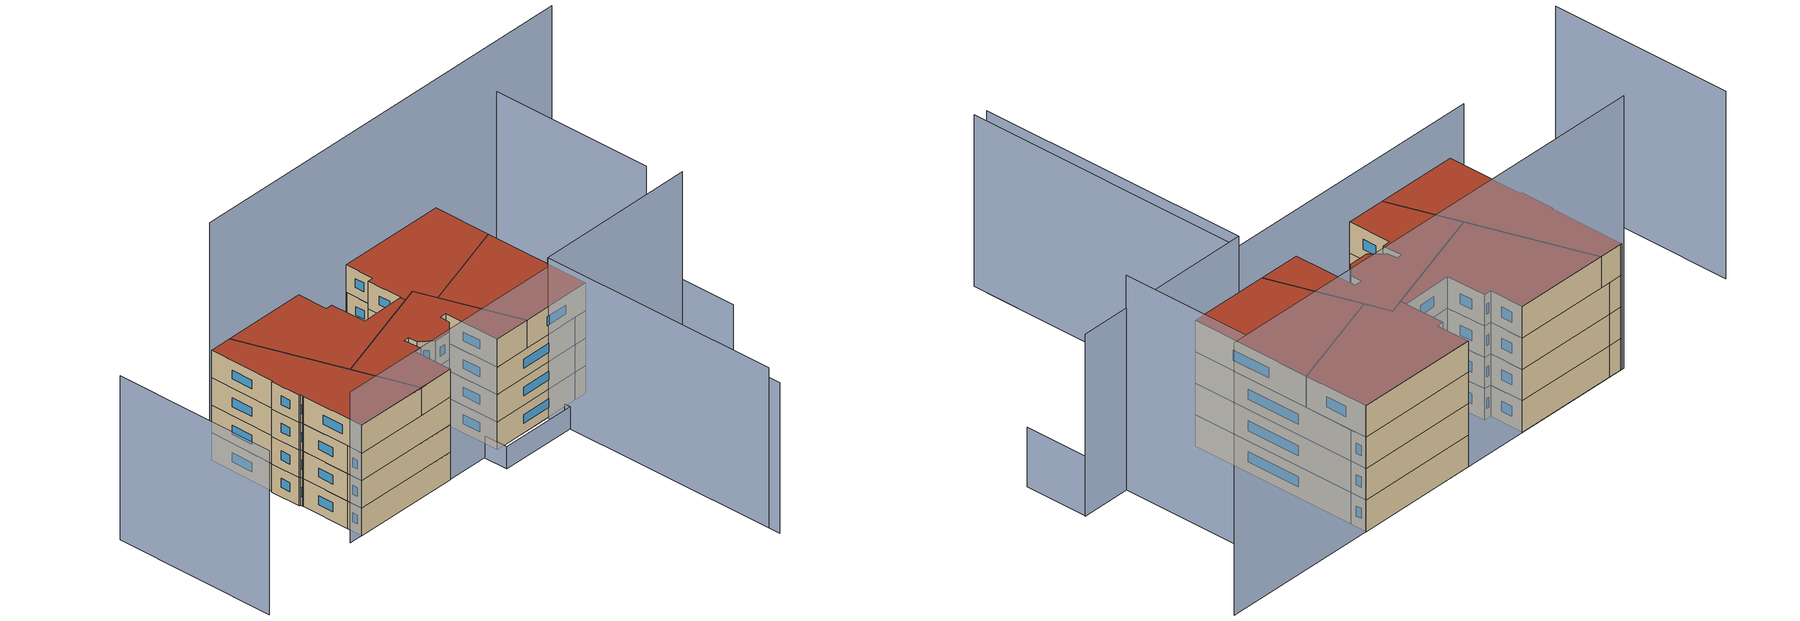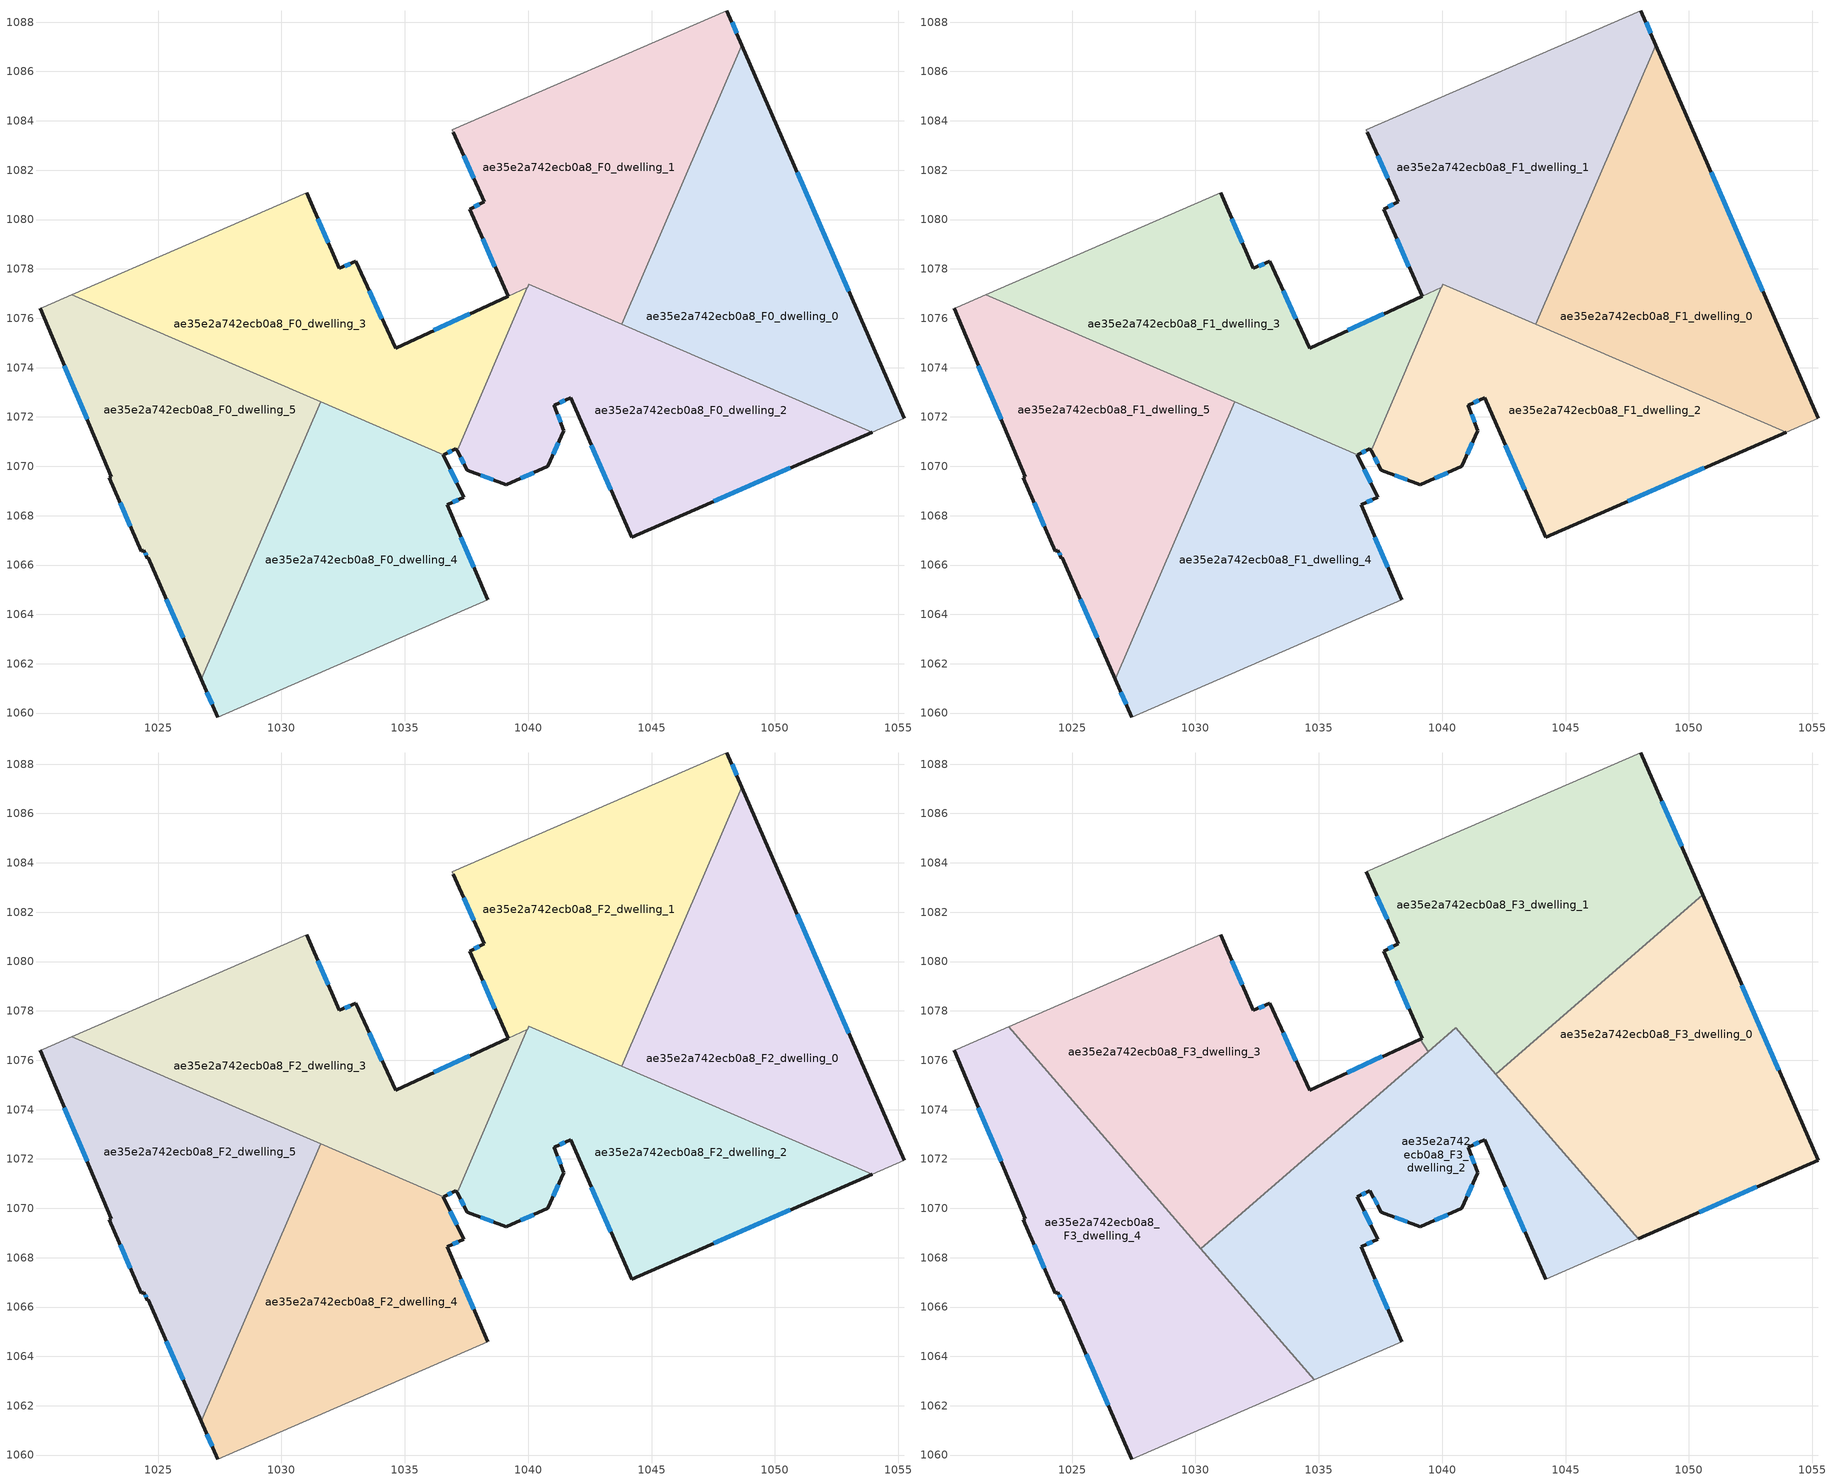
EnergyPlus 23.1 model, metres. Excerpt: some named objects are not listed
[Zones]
ae35e2a742ecb0a8_F0_dwelling_0
 floor ground (EU_floor_Construction): 1048.67,1087.06 1055.23,1071.95 1053.94,1071.38 1043.79,1075.76 z0
 wall outside (EU_wall_Construction): 1055.23,1071.95 1048.67,1087.06 z0:3
 wall adiabatic (EU_wall_Construction): 1053.94,1071.38 1055.23,1071.95 z0:3
 wall to ae35e2a742ecb0a8_F0_dwelling_1 (EU_wall_Construction): 1048.67,1087.06 1043.79,1075.76 z0:3
 wall to ae35e2a742ecb0a8_F0_dwelling_2 (EU_wall_Construction): 1043.79,1075.76 1053.94,1071.38 z0:3
 window (EU_Window_Construction): 1053,1077.09 1050.9,1081.92 z1.02:1.98
ae35e2a742ecb0a8_F0_dwelling_1
 floor ground (EU_floor_Construction): 1048.06,1088.47 1048.67,1087.06 1043.79,1075.76 1040.03,1077.38 1039.97,1077.26 1039.19,1076.9 1037.63,1080.42 1038.21,1080.72 1036.96,1083.54 1036.92,1083.64 z0
 wall outside (EU_wall_Construction): 1036.96,1083.54 1038.21,1080.72 1037.63,1080.42 1039.19,1076.9 / 1048.67,1087.06 1048.06,1088.47 z0:3
 wall adiabatic (EU_wall_Construction): 1048.06,1088.47 1036.92,1083.64 1036.96,1083.54 z0:3
 wall to ae35e2a742ecb0a8_F0_dwelling_3 (EU_wall_Construction): 1039.19,1076.9 1039.97,1077.26 z0:3
 wall to ae35e2a742ecb0a8_F0_dwelling_2 (EU_wall_Construction): 1039.97,1077.26 1040.03,1077.38 1043.79,1075.76 z0:3
 window (EU_Window_Construction): 1038.16,1079.22 1038.66,1078.09 / 1038.01,1080.62 1037.83,1080.52 / 1037.39,1082.58 1037.79,1081.68 / 1048.46,1087.54 1048.26,1087.99 z1.02:1.98
ae35e2a742ecb0a8_F0_dwelling_2
 floor ground (EU_floor_Construction): 1053.94,1071.38 1044.2,1067.13 1041.72,1072.77 1041.05,1072.48 1041.06,1072.45 1041.44,1071.45 1040.8,1070 1039.12,1069.26 1037.54,1069.84 1037.12,1070.64 1040.03,1077.38 z0
 wall outside (EU_wall_Construction): 1037.12,1070.64 1037.54,1069.84 1039.12,1069.26 1040.8,1070 1041.44,1071.45 1041.06,1072.45 1041.05,1072.48 1041.72,1072.77 1044.2,1067.13 1053.94,1071.38 z0:3
 wall to ae35e2a742ecb0a8_F0_dwelling_3 (EU_wall_Construction): 1039.97,1077.25 1037.12,1070.64 z0:3
 window (EU_Window_Construction): 1042.56,1070.85 1043.35,1069.05 / 1041.28,1072.58 1041.49,1072.67 / 1041.31,1071.79 1041.19,1072.11 / 1041.02,1070.49 1041.22,1070.95 / 1039.69,1069.51 1040.23,1069.74 / 1038.08,1069.64 1038.58,1069.45 / 1037.26,1070.37 1037.4,1070.11 / 1047.51,1068.58 1050.62,1069.94 z1.02:1.98
ae35e2a742ecb0a8_F0_dwelling_3
 floor ground (EU_floor_Construction): 1039.97,1077.26 1037.12,1070.64 1037.07,1070.72 1036.57,1070.46 1021.51,1076.95 1031.03,1081.08 1032.34,1078.02 1033.01,1078.31 1034.62,1074.79 z0
 wall outside (EU_wall_Construction): 1036.57,1070.46 1037.07,1070.72 1037.12,1070.64 / 1039.19,1076.9 1034.62,1074.79 1033.01,1078.31 1032.34,1078.02 1031.03,1081.08 z0:3
 wall adiabatic (EU_wall_Construction): 1031.03,1081.08 1021.51,1076.95 z0:3
 wall to ae35e2a742ecb0a8_F0_dwelling_5 (EU_wall_Construction): 1021.51,1076.95 1031.59,1072.61 z0:3
 wall to ae35e2a742ecb0a8_F0_dwelling_4 (EU_wall_Construction): 1031.59,1072.61 1036.57,1070.46 z0:3
 window (EU_Window_Construction): 1031.89,1079.06 1031.47,1080.04 / 1032.78,1078.21 1032.57,1078.12 / 1034.08,1075.98 1033.56,1077.11 / 1036.74,1070.55 1036.9,1070.63 / 1037.63,1076.18 1036.18,1075.51 z1.02:1.98
ae35e2a742ecb0a8_F0_dwelling_4
 floor ground (EU_floor_Construction): 1036.57,1070.46 1037.39,1068.76 1036.71,1068.43 1038.36,1064.59 1027.42,1059.82 1026.75,1061.37 1031.59,1072.61 z0
 wall outside (EU_wall_Construction): 1026.75,1061.37 1027.42,1059.82 / 1038.36,1064.59 1036.71,1068.43 1037.39,1068.76 1036.57,1070.46 z0:3
 wall adiabatic (EU_wall_Construction): 1027.42,1059.82 1038.36,1064.59 z0:3
 wall to ae35e2a742ecb0a8_F0_dwelling_5 (EU_wall_Construction): 1031.59,1072.61 1026.75,1061.37 z0:3
 window (EU_Window_Construction): 1026.97,1060.84 1027.19,1060.35 / 1037.11,1069.34 1036.85,1069.88 / 1036.94,1068.54 1037.16,1068.65 / 1037.8,1065.9 1037.28,1067.13 z1.02:1.98
ae35e2a742ecb0a8_F0_dwelling_5
 floor ground (EU_floor_Construction): 1031.59,1072.61 1026.75,1061.37 1024.61,1066.29 1024.56,1066.28 1024.43,1066.6 1024.32,1066.56 1023.02,1069.55 1023.11,1069.58 1020.22,1076.4 1020.35,1076.45 1021.51,1076.95 z0
 wall outside (EU_wall_Construction): 1020.22,1076.4 1023.11,1069.58 1023.02,1069.55 1024.32,1066.56 1024.43,1066.6 1024.56,1066.28 1024.61,1066.29 1026.75,1061.37 z0:3
 wall adiabatic (EU_wall_Construction): 1021.51,1076.95 1020.35,1076.45 1020.22,1076.4 z0:3
 window (EU_Window_Construction): 1024.47,1066.49 1024.52,1066.39 / 1023.46,1068.53 1023.88,1067.58 / 1021.2,1074.08 1022.12,1071.9 / 1025.34,1064.62 1026.02,1063.04 z1.02:1.98
ae35e2a742ecb0a8_F1_dwelling_0
 floor to ae35e2a742ecb0a8_F0_dwelling_0 (EU_floor_Construction): 1048.67,1087.06 1055.23,1071.95 1053.94,1071.38 1043.79,1075.76 z3
 wall outside (EU_wall_Construction): 1055.23,1071.95 1048.67,1087.06 z3:6
 wall adiabatic (EU_wall_Construction): 1053.94,1071.38 1055.23,1071.95 z3:6
 wall to ae35e2a742ecb0a8_F1_dwelling_1 (EU_wall_Construction): 1048.67,1087.06 1043.79,1075.76 z3:6
 wall to ae35e2a742ecb0a8_F1_dwelling_2 (EU_wall_Construction): 1043.79,1075.76 1053.94,1071.38 z3:6
 window (EU_Window_Construction): 1053,1077.09 1050.9,1081.92 z4.02:4.98
ae35e2a742ecb0a8_F1_dwelling_1
 floor to ae35e2a742ecb0a8_F0_dwelling_1 (EU_floor_Construction): 1048.06,1088.47 1048.67,1087.06 1043.79,1075.76 1040.03,1077.38 1039.97,1077.26 1039.19,1076.9 1037.63,1080.42 1038.21,1080.72 1036.96,1083.54 1036.92,1083.64 z3
 wall outside (EU_wall_Construction): 1036.96,1083.54 1038.21,1080.72 1037.63,1080.42 1039.19,1076.9 / 1048.67,1087.06 1048.06,1088.47 z3:6
 wall adiabatic (EU_wall_Construction): 1048.06,1088.47 1036.92,1083.64 1036.96,1083.54 z3:6
 wall to ae35e2a742ecb0a8_F1_dwelling_3 (EU_wall_Construction): 1039.19,1076.9 1039.97,1077.26 z3:6
 wall to ae35e2a742ecb0a8_F1_dwelling_2 (EU_wall_Construction): 1039.97,1077.26 1040.03,1077.38 1043.79,1075.76 z3:6
 window (EU_Window_Construction): 1038.16,1079.22 1038.66,1078.09 / 1038.01,1080.62 1037.83,1080.52 / 1037.39,1082.58 1037.79,1081.68 / 1048.46,1087.54 1048.26,1087.99 z4.02:4.98
ae35e2a742ecb0a8_F1_dwelling_2
 floor to ae35e2a742ecb0a8_F0_dwelling_2 (EU_floor_Construction): 1053.94,1071.38 1044.2,1067.13 1041.72,1072.77 1041.05,1072.48 1041.06,1072.45 1041.44,1071.45 1040.8,1070 1039.12,1069.26 1037.54,1069.84 1037.12,1070.64 1040.03,1077.38 z3
 wall outside (EU_wall_Construction): 1037.12,1070.64 1037.54,1069.84 1039.12,1069.26 1040.8,1070 1041.44,1071.45 1041.06,1072.45 1041.05,1072.48 1041.72,1072.77 1044.2,1067.13 1053.94,1071.38 z3:6
 wall to ae35e2a742ecb0a8_F1_dwelling_3 (EU_wall_Construction): 1039.97,1077.25 1037.12,1070.64 z3:6
 window (EU_Window_Construction): 1042.56,1070.85 1043.35,1069.05 / 1041.28,1072.58 1041.49,1072.67 / 1041.31,1071.79 1041.19,1072.11 / 1041.02,1070.49 1041.22,1070.95 / 1039.69,1069.51 1040.23,1069.74 / 1038.08,1069.64 1038.58,1069.45 / 1037.26,1070.37 1037.4,1070.11 / 1047.51,1068.58 1050.62,1069.94 z4.02:4.98
ae35e2a742ecb0a8_F1_dwelling_3
 floor to ae35e2a742ecb0a8_F0_dwelling_3 (EU_floor_Construction): 1039.97,1077.25 1037.12,1070.64 1037.07,1070.72 1036.57,1070.46 1021.51,1076.95 1031.03,1081.08 1032.34,1078.02 1033.01,1078.31 1034.62,1074.79 z3
 wall outside (EU_wall_Construction): 1036.57,1070.46 1037.07,1070.72 1037.12,1070.64 / 1039.19,1076.9 1034.62,1074.79 1033.01,1078.31 1032.34,1078.02 1031.03,1081.08 z3:6
 wall adiabatic (EU_wall_Construction): 1031.03,1081.08 1021.51,1076.95 z3:6
 wall to ae35e2a742ecb0a8_F1_dwelling_5 (EU_wall_Construction): 1021.51,1076.95 1031.59,1072.61 z3:6
 wall to ae35e2a742ecb0a8_F1_dwelling_4 (EU_wall_Construction): 1031.59,1072.61 1036.57,1070.46 z3:6
 window (EU_Window_Construction): 1031.89,1079.06 1031.47,1080.04 / 1032.78,1078.21 1032.57,1078.12 / 1034.08,1075.98 1033.56,1077.11 / 1036.74,1070.55 1036.9,1070.63 / 1037.63,1076.18 1036.18,1075.51 z4.02:4.98
ae35e2a742ecb0a8_F1_dwelling_4
 floor to ae35e2a742ecb0a8_F0_dwelling_4 (EU_floor_Construction): 1036.57,1070.46 1037.39,1068.76 1036.71,1068.43 1038.36,1064.59 1027.42,1059.82 1026.75,1061.37 1031.59,1072.61 z3
 wall outside (EU_wall_Construction): 1026.75,1061.37 1027.42,1059.82 / 1038.36,1064.59 1036.71,1068.43 1037.39,1068.76 1036.57,1070.46 z3:6
 wall adiabatic (EU_wall_Construction): 1027.42,1059.82 1038.36,1064.59 z3:6
 wall to ae35e2a742ecb0a8_F1_dwelling_5 (EU_wall_Construction): 1031.59,1072.61 1026.75,1061.37 z3:6
 window (EU_Window_Construction): 1026.97,1060.84 1027.19,1060.35 / 1037.11,1069.34 1036.85,1069.88 / 1036.94,1068.54 1037.16,1068.65 / 1037.8,1065.9 1037.28,1067.13 z4.02:4.98
ae35e2a742ecb0a8_F1_dwelling_5
 floor to ae35e2a742ecb0a8_F0_dwelling_5 (EU_floor_Construction): 1031.59,1072.61 1026.75,1061.37 1024.61,1066.29 1024.56,1066.28 1024.43,1066.6 1024.32,1066.56 1023.02,1069.55 1023.11,1069.58 1020.22,1076.4 1020.35,1076.45 1021.51,1076.95 z3
 wall outside (EU_wall_Construction): 1020.22,1076.4 1023.11,1069.58 1023.02,1069.55 1024.32,1066.56 1024.43,1066.6 1024.56,1066.28 1024.61,1066.29 1026.75,1061.37 z3:6
 wall adiabatic (EU_wall_Construction): 1021.51,1076.95 1020.35,1076.45 1020.22,1076.4 z3:6
 window (EU_Window_Construction): 1024.47,1066.49 1024.52,1066.39 / 1023.46,1068.53 1023.88,1067.58 / 1021.2,1074.08 1022.12,1071.9 / 1025.34,1064.62 1026.02,1063.04 z4.02:4.98
ae35e2a742ecb0a8_F2_dwelling_0
 floor to ae35e2a742ecb0a8_F1_dwelling_0 (EU_floor_Construction): 1048.67,1087.06 1055.23,1071.95 1053.94,1071.38 1043.79,1075.76 z6
 wall outside (EU_wall_Construction): 1055.23,1071.95 1048.67,1087.06 z6:9
 wall adiabatic (EU_wall_Construction): 1053.94,1071.38 1055.23,1071.95 z6:9
 wall to ae35e2a742ecb0a8_F2_dwelling_1 (EU_wall_Construction): 1048.67,1087.06 1043.79,1075.76 z6:9
 wall to ae35e2a742ecb0a8_F2_dwelling_2 (EU_wall_Construction): 1043.79,1075.76 1053.94,1071.38 z6:9
 window (EU_Window_Construction): 1053,1077.09 1050.9,1081.92 z7.02:7.98
ae35e2a742ecb0a8_F2_dwelling_1
 floor to ae35e2a742ecb0a8_F1_dwelling_1 (EU_floor_Construction): 1048.06,1088.47 1048.67,1087.06 1043.79,1075.76 1040.03,1077.38 1039.97,1077.26 1039.19,1076.9 1037.63,1080.42 1038.21,1080.72 1036.96,1083.54 1036.92,1083.64 z6
 wall outside (EU_wall_Construction): 1036.96,1083.54 1038.21,1080.72 1037.63,1080.42 1039.19,1076.9 / 1048.67,1087.06 1048.06,1088.47 z6:9
 wall adiabatic (EU_wall_Construction): 1048.06,1088.47 1036.92,1083.64 1036.96,1083.54 z6:9
 wall to ae35e2a742ecb0a8_F2_dwelling_3 (EU_wall_Construction): 1039.19,1076.9 1039.97,1077.26 z6:9
 wall to ae35e2a742ecb0a8_F2_dwelling_2 (EU_wall_Construction): 1039.97,1077.26 1040.03,1077.38 1043.79,1075.76 z6:9
 window (EU_Window_Construction): 1038.16,1079.22 1038.66,1078.09 / 1038.01,1080.62 1037.83,1080.52 / 1037.39,1082.58 1037.79,1081.68 / 1048.46,1087.54 1048.26,1087.99 z7.02:7.98
ae35e2a742ecb0a8_F2_dwelling_2
 floor to ae35e2a742ecb0a8_F1_dwelling_2 (EU_floor_Construction): 1053.94,1071.38 1044.2,1067.13 1041.72,1072.77 1041.05,1072.48 1041.06,1072.45 1041.44,1071.45 1040.8,1070 1039.12,1069.26 1037.54,1069.84 1037.12,1070.64 1040.03,1077.38 z6
 wall outside (EU_wall_Construction): 1037.12,1070.64 1037.54,1069.84 1039.12,1069.26 1040.8,1070 1041.44,1071.45 1041.06,1072.45 1041.05,1072.48 1041.72,1072.77 1044.2,1067.13 1053.94,1071.38 z6:9
 wall to ae35e2a742ecb0a8_F2_dwelling_3 (EU_wall_Construction): 1039.97,1077.25 1037.12,1070.64 z6:9
 window (EU_Window_Construction): 1042.56,1070.85 1043.35,1069.05 / 1041.28,1072.58 1041.49,1072.67 / 1041.31,1071.79 1041.19,1072.11 / 1041.02,1070.49 1041.22,1070.95 / 1039.69,1069.51 1040.23,1069.74 / 1038.08,1069.64 1038.58,1069.45 / 1037.26,1070.37 1037.4,1070.11 / 1047.51,1068.58 1050.62,1069.94 z7.02:7.98
ae35e2a742ecb0a8_F2_dwelling_3
 floor to ae35e2a742ecb0a8_F1_dwelling_3 (EU_floor_Construction): 1039.97,1077.25 1037.12,1070.64 1037.07,1070.72 1036.57,1070.46 1021.51,1076.95 1031.03,1081.08 1032.34,1078.02 1033.01,1078.31 1034.62,1074.79 z6
 wall outside (EU_wall_Construction): 1036.57,1070.46 1037.07,1070.72 1037.12,1070.64 / 1039.19,1076.9 1034.62,1074.79 1033.01,1078.31 1032.34,1078.02 1031.03,1081.08 z6:9
 wall adiabatic (EU_wall_Construction): 1031.03,1081.08 1021.51,1076.95 z6:9
 wall to ae35e2a742ecb0a8_F2_dwelling_5 (EU_wall_Construction): 1021.51,1076.95 1031.59,1072.61 z6:9
 wall to ae35e2a742ecb0a8_F2_dwelling_4 (EU_wall_Construction): 1031.59,1072.61 1036.57,1070.46 z6:9
 window (EU_Window_Construction): 1031.89,1079.06 1031.47,1080.04 / 1032.78,1078.21 1032.57,1078.12 / 1034.08,1075.98 1033.56,1077.11 / 1036.74,1070.55 1036.9,1070.63 / 1037.63,1076.18 1036.18,1075.51 z7.02:7.98
ae35e2a742ecb0a8_F2_dwelling_4
 floor to ae35e2a742ecb0a8_F1_dwelling_4 (EU_floor_Construction): 1036.57,1070.46 1037.39,1068.76 1036.71,1068.43 1038.36,1064.59 1027.42,1059.82 1026.75,1061.37 1031.59,1072.61 z6
 wall outside (EU_wall_Construction): 1026.75,1061.37 1027.42,1059.82 / 1038.36,1064.59 1036.71,1068.43 1037.39,1068.76 1036.57,1070.46 z6:9
 wall adiabatic (EU_wall_Construction): 1027.42,1059.82 1038.36,1064.59 z6:9
 wall to ae35e2a742ecb0a8_F2_dwelling_5 (EU_wall_Construction): 1031.59,1072.61 1026.75,1061.37 z6:9
 window (EU_Window_Construction): 1026.97,1060.84 1027.19,1060.35 / 1037.11,1069.34 1036.85,1069.88 / 1036.94,1068.54 1037.16,1068.65 / 1037.8,1065.9 1037.28,1067.13 z7.02:7.98
ae35e2a742ecb0a8_F2_dwelling_5
 floor to ae35e2a742ecb0a8_F1_dwelling_5 (EU_floor_Construction): 1031.59,1072.61 1026.75,1061.37 1024.61,1066.29 1024.56,1066.28 1024.43,1066.6 1024.32,1066.56 1023.02,1069.55 1023.11,1069.58 1020.22,1076.4 1020.35,1076.45 1021.51,1076.95 z6
 wall outside (EU_wall_Construction): 1020.22,1076.4 1023.11,1069.58 1023.02,1069.55 1024.32,1066.56 1024.43,1066.6 1024.56,1066.28 1024.61,1066.29 1026.75,1061.37 z6:9
 wall adiabatic (EU_wall_Construction): 1021.51,1076.95 1020.35,1076.45 1020.22,1076.4 z6:9
 window (EU_Window_Construction): 1024.47,1066.49 1024.52,1066.39 / 1023.46,1068.53 1023.88,1067.58 / 1021.2,1074.08 1022.12,1071.9 / 1025.34,1064.62 1026.02,1063.04 z7.02:7.98
ae35e2a742ecb0a8_F3_dwelling_0
 floor to ae35e2a742ecb0a8_F2_dwelling_0 (EU_floor_Construction): 1050.56,1082.7 1055.23,1071.95 1053.94,1071.38 1043.79,1075.76 1044.53,1077.48 z9
 floor to ae35e2a742ecb0a8_F2_dwelling_2 (EU_floor_Construction): 1053.94,1071.38 1047.94,1068.77 1042.17,1075.44 1042.96,1076.12 z9
 floor to ae35e2a742ecb0a8_F2_dwelling_1 (EU_floor_Construction): 1044.53,1077.48 1043.79,1075.76 1042.96,1076.12 z9
 wall outside (EU_wall_Construction): 1047.94,1068.77 1055.23,1071.95 1050.56,1082.7 z9:12
 wall to ae35e2a742ecb0a8_F3_dwelling_1 (EU_wall_Construction): 1050.56,1082.7 1042.17,1075.44 z9:12
 wall to ae35e2a742ecb0a8_F3_dwelling_2 (EU_wall_Construction): 1042.17,1075.44 1047.94,1068.77 z9:12
 window (EU_Window_Construction): 1053.64,1075.6 1052.15,1079.04 / 1050.42,1069.85 1052.75,1070.86 z10.02:10.98
 roof outside (EU_roof_Construction): 1055.23,1071.95 1050.56,1082.7 1042.17,1075.44 1047.94,1068.77 z12
ae35e2a742ecb0a8_F3_dwelling_1
 floor to ae35e2a742ecb0a8_F2_dwelling_1 (EU_floor_Construction): 1048.06,1088.47 1048.67,1087.06 1044.53,1077.48 1042.96,1076.12 1040.76,1077.07 1040.55,1077.31 1040.43,1077.21 1040.03,1077.38 1039.97,1077.26 1039.19,1076.9 1037.63,1080.42 1038.21,1080.72 1036.92,1083.64 z9
 floor to ae35e2a742ecb0a8_F2_dwelling_0 (EU_floor_Construction): 1048.67,1087.06 1050.56,1082.7 1044.53,1077.48 z9
 floor to ae35e2a742ecb0a8_F2_dwelling_3 (EU_floor_Construction): 1039.97,1077.25 1039.67,1076.55 1039.43,1076.35 1039.1,1076.85 z9
 floor to ae35e2a742ecb0a8_F2_dwelling_2 (EU_floor_Construction): 1042.96,1076.12 1042.17,1075.44 1040.76,1077.07 z9; 1040.43,1077.21 1039.67,1076.55 1040.03,1077.38 z9
 wall outside (EU_wall_Construction): 1036.92,1083.64 1038.21,1080.72 1037.63,1080.42 1039.19,1076.9 / 1050.56,1082.7 1048.06,1088.47 / 1039.1,1076.86 1039.19,1076.9 z9:12
 wall adiabatic (EU_wall_Construction): 1048.06,1088.47 1036.92,1083.64 z9:12
 wall to ae35e2a742ecb0a8_F3_dwelling_2 (EU_wall_Construction): 1039.43,1076.35 1040.55,1077.31 1042.17,1075.44 z9:12
 wall to ae35e2a742ecb0a8_F3_dwelling_3 (EU_wall_Construction): 1039.1,1076.86 1039.43,1076.35 z9:12
 window (EU_Window_Construction): 1037.36,1082.64 1037.77,1081.71 / 1049.71,1084.66 1048.91,1086.51 / 1038.16,1079.22 1038.66,1078.09 / 1038.01,1080.62 1037.83,1080.52 z10.02:10.98
 roof outside (EU_roof_Construction): 1050.56,1082.7 1048.06,1088.47 1036.92,1083.64 1038.21,1080.72 1037.63,1080.42 1039.19,1076.9 1039.1,1076.86 1039.43,1076.35 1040.55,1077.31 1042.17,1075.44 z12
ae35e2a742ecb0a8_F3_dwelling_2
 floor to ae35e2a742ecb0a8_F2_dwelling_2 (EU_floor_Construction): 1040.76,1077.07 1047.94,1068.77 1044.2,1067.13 1041.72,1072.77 1041.05,1072.48 1041.06,1072.45 1041.44,1071.45 1040.8,1070 1039.12,1069.26 1037.54,1069.84 1037.12,1070.64 1039.67,1076.55 1040.43,1077.21 z9
 floor to ae35e2a742ecb0a8_F2_dwelling_1 (EU_floor_Construction): 1040.55,1077.31 1040.76,1077.07 1040.43,1077.21 z9
 floor to ae35e2a742ecb0a8_F2_dwelling_4 (EU_floor_Construction): 1036.57,1070.46 1037.39,1068.76 1036.71,1068.43 1038.36,1064.59 1034.82,1063.05 1030.22,1068.37 1033.94,1071.59 z9
 floor to ae35e2a742ecb0a8_F2_dwelling_3 (EU_floor_Construction): 1039.67,1076.55 1037.12,1070.64 1037.07,1070.72 1036.57,1070.46 1033.94,1071.59 z9
 wall outside (EU_wall_Construction): 1038.36,1064.59 1036.71,1068.43 1037.39,1068.76 1036.57,1070.46 1037.07,1070.72 1037.54,1069.84 1039.12,1069.26 1040.8,1070 1041.44,1071.45 1041.05,1072.48 1041.72,1072.77 1044.2,1067.13 z9:12
 wall adiabatic (EU_wall_Construction): 1044.2,1067.13 1047.94,1068.77 / 1034.82,1063.05 1038.36,1064.59 z9:12
 wall to ae35e2a742ecb0a8_F3_dwelling_4 (EU_wall_Construction): 1030.22,1068.37 1034.82,1063.05 z9:12
 wall to ae35e2a742ecb0a8_F3_dwelling_3 (EU_wall_Construction): 1039.43,1076.34 1030.22,1068.37 z9:12
 window (EU_Window_Construction): 1042.56,1070.85 1043.35,1069.05 / 1041.28,1072.58 1041.49,1072.67 / 1041.31,1071.8 1041.19,1072.13 / 1041.02,1070.49 1041.22,1070.95 / 1039.69,1069.51 1040.23,1069.74 / 1038.08,1069.64 1038.58,1069.45 / 1037.23,1070.42 1037.38,1070.14 / 1036.74,1070.55 1036.9,1070.63 / 1037.11,1069.34 1036.85,1069.88 / 1036.94,1068.54 1037.16,1068.65 / 1037.8,1065.9 1037.28,1067.13 z10.02:10.98
 roof outside (EU_roof_Construction): 1044.2,1067.13 1047.94,1068.77 1040.55,1077.31 1030.22,1068.37 1034.82,1063.05 1038.36,1064.59 1036.71,1068.43 1037.39,1068.76 1036.57,1070.46 1037.07,1070.72 1037.54,1069.84 1039.12,1069.26 1040.8,1070 1041.44,1071.45 1041.05,1072.48 1041.72,1072.77 z12
ae35e2a742ecb0a8_F3_dwelling_3
 floor to ae35e2a742ecb0a8_F2_dwelling_3 (EU_floor_Construction): 1039.1,1076.85 1039.43,1076.34 1033.94,1071.59 1023.55,1076.08 1022.44,1077.36 1031.03,1081.08 1032.34,1078.02 1033.01,1078.31 1034.62,1074.79 z9
 floor to ae35e2a742ecb0a8_F2_dwelling_5 (EU_floor_Construction): 1031.59,1072.61 1029.92,1068.72 1023.55,1076.08 z9
 floor to ae35e2a742ecb0a8_F2_dwelling_4 (EU_floor_Construction): 1033.94,1071.59 1030.22,1068.37 1029.92,1068.72 1031.59,1072.61 z9
 wall outside (EU_wall_Construction): 1039.1,1076.86 1034.62,1074.79 1033.01,1078.31 1032.34,1078.02 1031.03,1081.08 z9:12
 wall adiabatic (EU_wall_Construction): 1031.03,1081.08 1022.44,1077.36 z9:12
 wall to ae35e2a742ecb0a8_F3_dwelling_4 (EU_wall_Construction): 1022.44,1077.36 1030.22,1068.37 z9:12
 window (EU_Window_Construction): 1032.78,1078.21 1032.57,1078.12 / 1034.08,1075.98 1033.56,1077.11 / 1037.58,1076.15 1036.15,1075.49 / 1031.89,1079.06 1031.47,1080.04 z10.02:10.98
 roof outside (EU_roof_Construction): 1039.43,1076.34 1039.1,1076.86 1034.62,1074.79 1033.01,1078.31 1032.34,1078.02 1031.03,1081.08 1022.44,1077.36 1030.22,1068.37 z12
ae35e2a742ecb0a8_F3_dwelling_4
 floor to ae35e2a742ecb0a8_F2_dwelling_4 (EU_floor_Construction): 1029.92,1068.72 1034.82,1063.05 1027.42,1059.82 1026.75,1061.37 z9
 floor to ae35e2a742ecb0a8_F2_dwelling_5 (EU_floor_Construction): 1023.55,1076.08 1029.92,1068.72 1026.75,1061.37 1024.61,1066.29 1024.56,1066.28 1024.43,1066.6 1024.32,1066.56 1023.02,1069.55 1023.11,1069.58 1020.22,1076.4 1020.35,1076.45 1021.51,1076.95 z9
 floor to ae35e2a742ecb0a8_F2_dwelling_3 (EU_floor_Construction): 1022.44,1077.36 1023.55,1076.08 1021.51,1076.95 z9
 wall outside (EU_wall_Construction): 1020.22,1076.4 1023.11,1069.58 1023.02,1069.55 1024.32,1066.56 1024.43,1066.6 1024.56,1066.28 1024.61,1066.29 1027.42,1059.82 z9:12
 wall adiabatic (EU_wall_Construction): 1022.44,1077.36 1020.35,1076.45 1020.22,1076.4 / 1027.42,1059.82 1034.82,1063.05 z9:12
 window (EU_Window_Construction): 1024.47,1066.49 1024.52,1066.39 / 1023.46,1068.53 1023.88,1067.58 / 1021.2,1074.08 1022.12,1071.9 / 1025.57,1064.09 1026.46,1062.02 z10.02:10.98
 roof outside (EU_roof_Construction): 1034.82,1063.05 1022.44,1077.36 1020.35,1076.45 1020.22,1076.4 1023.11,1069.58 1023.02,1069.55 1024.32,1066.56 1024.43,1066.6 1024.56,1066.28 1024.61,1066.29 1027.42,1059.82 z12
shading: 1025.98,1059.23 1050.56,1069.89 / 1050.56,1069.89 1061.64,1044.34 z0:16.4; 1007.42,1068.36 1014.53,1051.87 z0:17.9; 1061.11,1045.56 1050.49,1069.87 / 1050.49,1069.87 1067.23,1077.18 z0:17.4; 1051.56,1067.41 1043.71,1063.99 / 1043.71,1063.99 1042.64,1066.46 / 1042.64,1066.46 1050.49,1069.88 / 1050.49,1069.88 1051.56,1067.41 z0:2.4; 1069.67,1071.55 1067.22,1077.16 z0:5.7; 1062.75,1075.21 1055.54,1091.75 z0:20.5; 1062.4,1094.68 1019.99,1076.29 z0:26
[Building]
EU S2 Campaign: North Axis=0; Terrain=City; Solar Distribution=FullExterior
[Site:Location]
Vienna: Latitude=48; Longitude=16.5; Time Zone=1; Elevation=183
[SizingPeriod:WeatherFileDays]
AnnualSizingPeriod: Begin Month=1; Begin Day of Month=1; End Month=12; End Day of Month=31; Day of Week for Start Day=Monday; Use Weather File Daylight Saving Period=No; Use Weather File Rain and Snow Indicators=No
[MATERIAL]
EU_InternalMass_Material: Roughness=MediumRough; Thickness=0.1; Conductivity=1; Density=1800; Specific Heat=900; Thermal Absorptance=0.9; Solar Absorptance=0.7; Visible Absorptance=0.7
[MATERIAL:NOMASS] Roughness=MediumRough; Thermal Absorptance=0.9; Solar Absorptance=0.7; Visible Absorptance=0.7
Name | Thermal Resistance
EU_wall_NoMass | 0.942466
EU_roof_NoMass | 0.551687
EU_floor_NoMass | 0.66527
[WINDOWMATERIAL:SIMPLEGLAZINGSYSTEM]
EU_Window_SimpleGlazing: UFactor=2.03367; Solar Heat Gain Coefficient=0.65; Visible Transmittance=0.65
[CONSTRUCTION]
EU_wall_Construction: EU_wall_NoMass
EU_roof_Construction: EU_roof_NoMass
EU_floor_Construction: EU_floor_NoMass
EU_Window_Construction: EU_Window_SimpleGlazing
EU_InternalMass_Construction: EU_InternalMass_Material
[ZONE] Type=1; Multiplier=1; Ceiling Height=autocalculate; Floor Area=autocalculate; Part of Total Floor Area=Yes
Name | Volume
ae35e2a742ecb0a8_F0_dwelling_0; ae35e2a742ecb0a8_F1_dwelling_0; ae35e2a742ecb0a8_F2_dwelling_0 | 238.904
ae35e2a742ecb0a8_F3_dwelling_0 | 286.685
ae35e2a742ecb0a8_F0_dwelling_1; ae35e2a742ecb0a8_F1_dwelling_1; ae35e2a742ecb0a8_F2_dwelling_1 | 240.683
ae35e2a742ecb0a8_F3_dwelling_1 | 297.324
ae35e2a742ecb0a8_F0_dwelling_2; ae35e2a742ecb0a8_F1_dwelling_2; ae35e2a742ecb0a8_F2_dwelling_2 | 239.317
ae35e2a742ecb0a8_F3_dwelling_2 | 286.696
ae35e2a742ecb0a8_F0_dwelling_3 | 237.542
ae35e2a742ecb0a8_F1_dwelling_3; ae35e2a742ecb0a8_F2_dwelling_3 | 237.497
ae35e2a742ecb0a8_F3_dwelling_3 | 276.059
ae35e2a742ecb0a8_F0_dwelling_4; ae35e2a742ecb0a8_F1_dwelling_4; ae35e2a742ecb0a8_F2_dwelling_4 | 238.491
ae35e2a742ecb0a8_F3_dwelling_4 | 286.681
ae35e2a742ecb0a8_F0_dwelling_5; ae35e2a742ecb0a8_F1_dwelling_5; ae35e2a742ecb0a8_F2_dwelling_5 | 238.489
[INTERNALMASS] Construction=EU_InternalMass_Construction
Name | Zone or ZoneList | Surface Area
ae35e2a742ecb0a8_F0_dwelling_0_EU_InternalMass | ae35e2a742ecb0a8_F0_dwelling_0 | 79.6357
ae35e2a742ecb0a8_F0_dwelling_1_EU_InternalMass | ae35e2a742ecb0a8_F0_dwelling_1 | 80.2295
ae35e2a742ecb0a8_F0_dwelling_2_EU_InternalMass | ae35e2a742ecb0a8_F0_dwelling_2 | 79.7706
ae35e2a742ecb0a8_F0_dwelling_3_EU_InternalMass | ae35e2a742ecb0a8_F0_dwelling_3 | 79.1828
ae35e2a742ecb0a8_F0_dwelling_4_EU_InternalMass | ae35e2a742ecb0a8_F0_dwelling_4 | 79.4995
ae35e2a742ecb0a8_F0_dwelling_5_EU_InternalMass | ae35e2a742ecb0a8_F0_dwelling_5 | 79.4958
ae35e2a742ecb0a8_F1_dwelling_0_EU_InternalMass | ae35e2a742ecb0a8_F1_dwelling_0 | 79.6357
ae35e2a742ecb0a8_F1_dwelling_1_EU_InternalMass | ae35e2a742ecb0a8_F1_dwelling_1 | 80.2295
ae35e2a742ecb0a8_F1_dwelling_2_EU_InternalMass | ae35e2a742ecb0a8_F1_dwelling_2 | 79.7706
ae35e2a742ecb0a8_F1_dwelling_3_EU_InternalMass | ae35e2a742ecb0a8_F1_dwelling_3 | 79.1828
ae35e2a742ecb0a8_F1_dwelling_4_EU_InternalMass | ae35e2a742ecb0a8_F1_dwelling_4 | 79.4995
ae35e2a742ecb0a8_F1_dwelling_5_EU_InternalMass | ae35e2a742ecb0a8_F1_dwelling_5 | 79.4958
ae35e2a742ecb0a8_F2_dwelling_0_EU_InternalMass | ae35e2a742ecb0a8_F2_dwelling_0 | 79.6357
ae35e2a742ecb0a8_F2_dwelling_1_EU_InternalMass | ae35e2a742ecb0a8_F2_dwelling_1 | 80.2295
ae35e2a742ecb0a8_F2_dwelling_2_EU_InternalMass | ae35e2a742ecb0a8_F2_dwelling_2 | 79.7706
ae35e2a742ecb0a8_F2_dwelling_3_EU_InternalMass | ae35e2a742ecb0a8_F2_dwelling_3 | 79.1828
ae35e2a742ecb0a8_F2_dwelling_4_EU_InternalMass | ae35e2a742ecb0a8_F2_dwelling_4 | 79.4995
ae35e2a742ecb0a8_F2_dwelling_5_EU_InternalMass | ae35e2a742ecb0a8_F2_dwelling_5 | 79.4958
ae35e2a742ecb0a8_F3_dwelling_0_EU_InternalMass | ae35e2a742ecb0a8_F3_dwelling_0 | 95.5595
ae35e2a742ecb0a8_F3_dwelling_1_EU_InternalMass | ae35e2a742ecb0a8_F3_dwelling_1 | 99.1063
ae35e2a742ecb0a8_F3_dwelling_2_EU_InternalMass | ae35e2a742ecb0a8_F3_dwelling_2 | 95.5648
ae35e2a742ecb0a8_F3_dwelling_3_EU_InternalMass | ae35e2a742ecb0a8_F3_dwelling_3 | 92.0214
ae35e2a742ecb0a8_F3_dwelling_4_EU_InternalMass | ae35e2a742ecb0a8_F3_dwelling_4 | 95.5604
[OTHEREQUIPMENT] Fuel Type=Electricity; Design Level Calculation Method=Watts/Area; Power per Zone Floor Area=1; Fraction Latent=0; Fraction Radiant=0; Fraction Lost=0; Carbon Dioxide Generation Rate=0; EndUse Subcategory=EU_Step8_InternalGains
Name | Zone or ZoneList or Space or SpaceList | Schedule
EU_Step8_InternalGain_ae35e2a742ecb0a8_F0_dwelling_0_f000 | ae35e2a742ecb0a8_F0_dwelling_0 | EU_Step8_GainSchedule_ae35e2a742ecb0a8_F0_dwelling_0_f000
EU_Step8_InternalGain_ae35e2a742ecb0a8_F0_dwelling_1_f000 | ae35e2a742ecb0a8_F0_dwelling_1 | EU_Step8_GainSchedule_ae35e2a742ecb0a8_F0_dwelling_1_f000
EU_Step8_InternalGain_ae35e2a742ecb0a8_F0_dwelling_2_f000 | ae35e2a742ecb0a8_F0_dwelling_2 | EU_Step8_GainSchedule_ae35e2a742ecb0a8_F0_dwelling_2_f000
EU_Step8_InternalGain_ae35e2a742ecb0a8_F0_dwelling_3_f000 | ae35e2a742ecb0a8_F0_dwelling_3 | EU_Step8_GainSchedule_ae35e2a742ecb0a8_F0_dwelling_3_f000
EU_Step8_InternalGain_ae35e2a742ecb0a8_F0_dwelling_4_f000 | ae35e2a742ecb0a8_F0_dwelling_4 | EU_Step8_GainSchedule_ae35e2a742ecb0a8_F0_dwelling_4_f000
EU_Step8_InternalGain_ae35e2a742ecb0a8_F0_dwelling_5_f000 | ae35e2a742ecb0a8_F0_dwelling_5 | EU_Step8_GainSchedule_ae35e2a742ecb0a8_F0_dwelling_5_f000
EU_Step8_InternalGain_ae35e2a742ecb0a8_F1_dwelling_0_f000 | ae35e2a742ecb0a8_F1_dwelling_0 | EU_Step8_GainSchedule_ae35e2a742ecb0a8_F1_dwelling_0_f000
EU_Step8_InternalGain_ae35e2a742ecb0a8_F1_dwelling_1_f000 | ae35e2a742ecb0a8_F1_dwelling_1 | EU_Step8_GainSchedule_ae35e2a742ecb0a8_F1_dwelling_1_f000
EU_Step8_InternalGain_ae35e2a742ecb0a8_F1_dwelling_2_f000 | ae35e2a742ecb0a8_F1_dwelling_2 | EU_Step8_GainSchedule_ae35e2a742ecb0a8_F1_dwelling_2_f000
EU_Step8_InternalGain_ae35e2a742ecb0a8_F1_dwelling_3_f000 | ae35e2a742ecb0a8_F1_dwelling_3 | EU_Step8_GainSchedule_ae35e2a742ecb0a8_F1_dwelling_3_f000
EU_Step8_InternalGain_ae35e2a742ecb0a8_F1_dwelling_4_f000 | ae35e2a742ecb0a8_F1_dwelling_4 | EU_Step8_GainSchedule_ae35e2a742ecb0a8_F1_dwelling_4_f000
EU_Step8_InternalGain_ae35e2a742ecb0a8_F1_dwelling_5_f000 | ae35e2a742ecb0a8_F1_dwelling_5 | EU_Step8_GainSchedule_ae35e2a742ecb0a8_F1_dwelling_5_f000
EU_Step8_InternalGain_ae35e2a742ecb0a8_F2_dwelling_0_f000 | ae35e2a742ecb0a8_F2_dwelling_0 | EU_Step8_GainSchedule_ae35e2a742ecb0a8_F2_dwelling_0_f000
EU_Step8_InternalGain_ae35e2a742ecb0a8_F2_dwelling_1_f000 | ae35e2a742ecb0a8_F2_dwelling_1 | EU_Step8_GainSchedule_ae35e2a742ecb0a8_F2_dwelling_1_f000
EU_Step8_InternalGain_ae35e2a742ecb0a8_F2_dwelling_2_f000 | ae35e2a742ecb0a8_F2_dwelling_2 | EU_Step8_GainSchedule_ae35e2a742ecb0a8_F2_dwelling_2_f000
EU_Step8_InternalGain_ae35e2a742ecb0a8_F2_dwelling_3_f000 | ae35e2a742ecb0a8_F2_dwelling_3 | EU_Step8_GainSchedule_ae35e2a742ecb0a8_F2_dwelling_3_f000
EU_Step8_InternalGain_ae35e2a742ecb0a8_F2_dwelling_4_f000 | ae35e2a742ecb0a8_F2_dwelling_4 | EU_Step8_GainSchedule_ae35e2a742ecb0a8_F2_dwelling_4_f000
EU_Step8_InternalGain_ae35e2a742ecb0a8_F2_dwelling_5_f000 | ae35e2a742ecb0a8_F2_dwelling_5 | EU_Step8_GainSchedule_ae35e2a742ecb0a8_F2_dwelling_5_f000
EU_Step8_InternalGain_ae35e2a742ecb0a8_F3_dwelling_0_f000 | ae35e2a742ecb0a8_F3_dwelling_0 | EU_Step8_GainSchedule_ae35e2a742ecb0a8_F3_dwelling_0_f000
EU_Step8_InternalGain_ae35e2a742ecb0a8_F3_dwelling_1_f000 | ae35e2a742ecb0a8_F3_dwelling_1 | EU_Step8_GainSchedule_ae35e2a742ecb0a8_F3_dwelling_1_f000
EU_Step8_InternalGain_ae35e2a742ecb0a8_F3_dwelling_2_f000 | ae35e2a742ecb0a8_F3_dwelling_2 | EU_Step8_GainSchedule_ae35e2a742ecb0a8_F3_dwelling_2_f000
EU_Step8_InternalGain_ae35e2a742ecb0a8_F3_dwelling_3_f000 | ae35e2a742ecb0a8_F3_dwelling_3 | EU_Step8_GainSchedule_ae35e2a742ecb0a8_F3_dwelling_3_f000
EU_Step8_InternalGain_ae35e2a742ecb0a8_F3_dwelling_4_f000 | ae35e2a742ecb0a8_F3_dwelling_4 | EU_Step8_GainSchedule_ae35e2a742ecb0a8_F3_dwelling_4_f000
[ZONEVENTILATION:DESIGNFLOWRATE] Schedule=EU_AlwaysOn; Design Flow Rate Calculation Method=AirChanges/Hour; Air Changes per Hour=0.530523; Ventilation Type=Natural; Fan Pressure Rise=0; Fan Total Efficiency=1; Constant Term Coefficient=1; Temperature Term Coefficient=0; Velocity Term Coefficient=0; Velocity Squared Term Coefficient=0; Minimum Indoor Temperature=-100; Maximum Indoor Temperature=100; Delta Temperature=-100; Minimum Outdoor Temperature=-100; Maximum Outdoor Temperature=100; Maximum Wind Speed=40
Name | Zone or ZoneList or Space or SpaceList
EU_ConstantAir_ae35e2a742ecb0a8_F0_dwelling_0 | ae35e2a742ecb0a8_F0_dwelling_0
EU_ConstantAir_ae35e2a742ecb0a8_F0_dwelling_1 | ae35e2a742ecb0a8_F0_dwelling_1
EU_ConstantAir_ae35e2a742ecb0a8_F0_dwelling_2 | ae35e2a742ecb0a8_F0_dwelling_2
EU_ConstantAir_ae35e2a742ecb0a8_F0_dwelling_3 | ae35e2a742ecb0a8_F0_dwelling_3
EU_ConstantAir_ae35e2a742ecb0a8_F0_dwelling_4 | ae35e2a742ecb0a8_F0_dwelling_4
EU_ConstantAir_ae35e2a742ecb0a8_F0_dwelling_5 | ae35e2a742ecb0a8_F0_dwelling_5
EU_ConstantAir_ae35e2a742ecb0a8_F1_dwelling_0 | ae35e2a742ecb0a8_F1_dwelling_0
EU_ConstantAir_ae35e2a742ecb0a8_F1_dwelling_1 | ae35e2a742ecb0a8_F1_dwelling_1
EU_ConstantAir_ae35e2a742ecb0a8_F1_dwelling_2 | ae35e2a742ecb0a8_F1_dwelling_2
EU_ConstantAir_ae35e2a742ecb0a8_F1_dwelling_3 | ae35e2a742ecb0a8_F1_dwelling_3
EU_ConstantAir_ae35e2a742ecb0a8_F1_dwelling_4 | ae35e2a742ecb0a8_F1_dwelling_4
EU_ConstantAir_ae35e2a742ecb0a8_F1_dwelling_5 | ae35e2a742ecb0a8_F1_dwelling_5
EU_ConstantAir_ae35e2a742ecb0a8_F2_dwelling_0 | ae35e2a742ecb0a8_F2_dwelling_0
EU_ConstantAir_ae35e2a742ecb0a8_F2_dwelling_1 | ae35e2a742ecb0a8_F2_dwelling_1
EU_ConstantAir_ae35e2a742ecb0a8_F2_dwelling_2 | ae35e2a742ecb0a8_F2_dwelling_2
EU_ConstantAir_ae35e2a742ecb0a8_F2_dwelling_3 | ae35e2a742ecb0a8_F2_dwelling_3
EU_ConstantAir_ae35e2a742ecb0a8_F2_dwelling_4 | ae35e2a742ecb0a8_F2_dwelling_4
EU_ConstantAir_ae35e2a742ecb0a8_F2_dwelling_5 | ae35e2a742ecb0a8_F2_dwelling_5
EU_ConstantAir_ae35e2a742ecb0a8_F3_dwelling_0 | ae35e2a742ecb0a8_F3_dwelling_0
EU_ConstantAir_ae35e2a742ecb0a8_F3_dwelling_1 | ae35e2a742ecb0a8_F3_dwelling_1
EU_ConstantAir_ae35e2a742ecb0a8_F3_dwelling_2 | ae35e2a742ecb0a8_F3_dwelling_2
EU_ConstantAir_ae35e2a742ecb0a8_F3_dwelling_3 | ae35e2a742ecb0a8_F3_dwelling_3
EU_ConstantAir_ae35e2a742ecb0a8_F3_dwelling_4 | ae35e2a742ecb0a8_F3_dwelling_4
[HVACTEMPLATE:ZONE:IDEALLOADSAIRSYSTEM] System Availability Schedule=EU_AlwaysOn; Maximum Heating Supply Air Temperature=50; Minimum Cooling Supply Air Temperature=13; Maximum Heating Supply Air Humidity Ratio=0.0156; Minimum Cooling Supply Air Humidity Ratio=0.0077; Heating Limit=NoLimit; Cooling Limit=NoLimit; Heating Availability Schedule=EU_AlwaysOn; Cooling Availability Schedule=EU_CoolingOff; Dehumidification Control Type=ConstantSensibleHeatRatio; Cooling Sensible Heat Ratio=0.7; Dehumidification Setpoint=60; Humidification Control Type=None; Humidification Setpoint=30; Outdoor Air Method=None; Outdoor Air Flow Rate per Person=0.00944; Outdoor Air Flow Rate per Zone Floor Area=0; Outdoor Air Flow Rate per Zone=0; Demand Controlled Ventilation Type=None; Outdoor Air Economizer Type=NoEconomizer; Heat Recovery Type=None; Sensible Heat Recovery Effectiveness=0.7; Latent Heat Recovery Effectiveness=0.65
Name | Template Thermostat
ae35e2a742ecb0a8_F0_dwelling_0 | EU_HeatOnly_ae35e2a742ecb0a8_F0_dwelling_0
ae35e2a742ecb0a8_F0_dwelling_1 | EU_HeatOnly_ae35e2a742ecb0a8_F0_dwelling_1
ae35e2a742ecb0a8_F0_dwelling_2 | EU_HeatOnly_ae35e2a742ecb0a8_F0_dwelling_2
ae35e2a742ecb0a8_F0_dwelling_3 | EU_HeatOnly_ae35e2a742ecb0a8_F0_dwelling_3
ae35e2a742ecb0a8_F0_dwelling_4 | EU_HeatOnly_ae35e2a742ecb0a8_F0_dwelling_4
ae35e2a742ecb0a8_F0_dwelling_5 | EU_HeatOnly_ae35e2a742ecb0a8_F0_dwelling_5
ae35e2a742ecb0a8_F1_dwelling_0 | EU_HeatOnly_ae35e2a742ecb0a8_F1_dwelling_0
ae35e2a742ecb0a8_F1_dwelling_1 | EU_HeatOnly_ae35e2a742ecb0a8_F1_dwelling_1
ae35e2a742ecb0a8_F1_dwelling_2 | EU_HeatOnly_ae35e2a742ecb0a8_F1_dwelling_2
ae35e2a742ecb0a8_F1_dwelling_3 | EU_HeatOnly_ae35e2a742ecb0a8_F1_dwelling_3
ae35e2a742ecb0a8_F1_dwelling_4 | EU_HeatOnly_ae35e2a742ecb0a8_F1_dwelling_4
ae35e2a742ecb0a8_F1_dwelling_5 | EU_HeatOnly_ae35e2a742ecb0a8_F1_dwelling_5
ae35e2a742ecb0a8_F2_dwelling_0 | EU_HeatOnly_ae35e2a742ecb0a8_F2_dwelling_0
ae35e2a742ecb0a8_F2_dwelling_1 | EU_HeatOnly_ae35e2a742ecb0a8_F2_dwelling_1
ae35e2a742ecb0a8_F2_dwelling_2 | EU_HeatOnly_ae35e2a742ecb0a8_F2_dwelling_2
ae35e2a742ecb0a8_F2_dwelling_3 | EU_HeatOnly_ae35e2a742ecb0a8_F2_dwelling_3
ae35e2a742ecb0a8_F2_dwelling_4 | EU_HeatOnly_ae35e2a742ecb0a8_F2_dwelling_4
ae35e2a742ecb0a8_F2_dwelling_5 | EU_HeatOnly_ae35e2a742ecb0a8_F2_dwelling_5
ae35e2a742ecb0a8_F3_dwelling_0 | EU_HeatOnly_ae35e2a742ecb0a8_F3_dwelling_0
ae35e2a742ecb0a8_F3_dwelling_1 | EU_HeatOnly_ae35e2a742ecb0a8_F3_dwelling_1
ae35e2a742ecb0a8_F3_dwelling_2 | EU_HeatOnly_ae35e2a742ecb0a8_F3_dwelling_2
ae35e2a742ecb0a8_F3_dwelling_3 | EU_HeatOnly_ae35e2a742ecb0a8_F3_dwelling_3
ae35e2a742ecb0a8_F3_dwelling_4 | EU_HeatOnly_ae35e2a742ecb0a8_F3_dwelling_4
[SIZING:ZONE] Zone Cooling Design Supply Air Temperature Input Method=SupplyAirTemperature; Zone Cooling Design Supply Air Temperature=13; Zone Heating Design Supply Air Temperature Input Method=SupplyAirTemperature; Zone Heating Design Supply Air Temperature=50; Zone Cooling Design Supply Air Humidity Ratio=0.008; Zone Heating Design Supply Air Humidity Ratio=0.008; Cooling Design Air Flow Method=DesignDay; Cooling Design Air Flow Rate=0; Cooling Minimum Air Flow per Zone Floor Area=0.000762; Cooling Minimum Air Flow=0; Cooling Minimum Air Flow Fraction=0.2; Heating Design Air Flow Method=DesignDay; Heating Design Air Flow Rate=0; Heating Maximum Air Flow per Zone Floor Area=0.002032; Heating Maximum Air Flow=0.141576; Heating Maximum Air Flow Fraction=0.3; Account for Dedicated Outdoor Air System=No; Dedicated Outdoor Air System Control Strategy=NeutralSupplyAir; Dedicated Outdoor Air Low Setpoint Temperature for Design=autosize; Dedicated Outdoor Air High Setpoint Temperature for Design=autosize; Zone Load Sizing Method=Sensible Load Only No Latent Load; Zone Latent Cooling Design Supply Air Humidity Ratio Input Method=HumidityRatioDifference; Zone Cooling Design Supply Air Humidity Ratio Difference=0.005; Zone Latent Heating Design Supply Air Humidity Ratio Input Method=HumidityRatioDifference; Zone Humidification Design Supply Air Humidity Ratio Difference=0.005
ae35e2a742ecb0a8_F0_dwelling_0; ae35e2a742ecb0a8_F0_dwelling_1; ae35e2a742ecb0a8_F0_dwelling_2; ae35e2a742ecb0a8_F0_dwelling_3; ae35e2a742ecb0a8_F0_dwelling_4; ae35e2a742ecb0a8_F0_dwelling_5; ae35e2a742ecb0a8_F1_dwelling_0; ae35e2a742ecb0a8_F1_dwelling_1; ae35e2a742ecb0a8_F1_dwelling_2; ae35e2a742ecb0a8_F1_dwelling_3; ae35e2a742ecb0a8_F1_dwelling_4; ae35e2a742ecb0a8_F1_dwelling_5; ae35e2a742ecb0a8_F2_dwelling_0; ae35e2a742ecb0a8_F2_dwelling_1; ae35e2a742ecb0a8_F2_dwelling_2; ae35e2a742ecb0a8_F2_dwelling_3; ae35e2a742ecb0a8_F2_dwelling_4; ae35e2a742ecb0a8_F2_dwelling_5; ae35e2a742ecb0a8_F3_dwelling_0; ae35e2a742ecb0a8_F3_dwelling_1; ae35e2a742ecb0a8_F3_dwelling_2; ae35e2a742ecb0a8_F3_dwelling_3; ae35e2a742ecb0a8_F3_dwelling_4
[SCHEDULE:CONSTANT]
Name | Hourly Value
EU_AlwaysOn | 1
EU_CoolingOff | 0
[SCHEDULE:FILE] Column Number=1; Rows to Skip at Top=0; Number of Hours of Data=8760; Column Separator=Comma; Interpolate to Timestep=No; Minutes per Item=60; Adjust Schedule for Daylight Savings=Yes
Name | File
EU_Step8_GainSchedule_ae35e2a742ecb0a8_F0_dwelling_0_f000 | ../../schedules/ae35e2a742ecb0a8/ae35e2a742ecb0a8_F0_dwelling_0_f000_gain.csv
EU_Step8_GainSchedule_ae35e2a742ecb0a8_F0_dwelling_1_f000 | ../../schedules/ae35e2a742ecb0a8/ae35e2a742ecb0a8_F0_dwelling_1_f000_gain.csv
EU_Step8_GainSchedule_ae35e2a742ecb0a8_F0_dwelling_2_f000 | ../../schedules/ae35e2a742ecb0a8/ae35e2a742ecb0a8_F0_dwelling_2_f000_gain.csv
EU_Step8_GainSchedule_ae35e2a742ecb0a8_F0_dwelling_3_f000 | ../../schedules/ae35e2a742ecb0a8/ae35e2a742ecb0a8_F0_dwelling_3_f000_gain.csv
EU_Step8_GainSchedule_ae35e2a742ecb0a8_F0_dwelling_4_f000 | ../../schedules/ae35e2a742ecb0a8/ae35e2a742ecb0a8_F0_dwelling_4_f000_gain.csv
EU_Step8_GainSchedule_ae35e2a742ecb0a8_F0_dwelling_5_f000 | ../../schedules/ae35e2a742ecb0a8/ae35e2a742ecb0a8_F0_dwelling_5_f000_gain.csv
EU_Step8_GainSchedule_ae35e2a742ecb0a8_F1_dwelling_0_f000 | ../../schedules/ae35e2a742ecb0a8/ae35e2a742ecb0a8_F1_dwelling_0_f000_gain.csv
EU_Step8_GainSchedule_ae35e2a742ecb0a8_F1_dwelling_1_f000 | ../../schedules/ae35e2a742ecb0a8/ae35e2a742ecb0a8_F1_dwelling_1_f000_gain.csv
EU_Step8_GainSchedule_ae35e2a742ecb0a8_F1_dwelling_2_f000 | ../../schedules/ae35e2a742ecb0a8/ae35e2a742ecb0a8_F1_dwelling_2_f000_gain.csv
EU_Step8_GainSchedule_ae35e2a742ecb0a8_F1_dwelling_3_f000 | ../../schedules/ae35e2a742ecb0a8/ae35e2a742ecb0a8_F1_dwelling_3_f000_gain.csv
EU_Step8_GainSchedule_ae35e2a742ecb0a8_F1_dwelling_4_f000 | ../../schedules/ae35e2a742ecb0a8/ae35e2a742ecb0a8_F1_dwelling_4_f000_gain.csv
EU_Step8_GainSchedule_ae35e2a742ecb0a8_F1_dwelling_5_f000 | ../../schedules/ae35e2a742ecb0a8/ae35e2a742ecb0a8_F1_dwelling_5_f000_gain.csv
EU_Step8_GainSchedule_ae35e2a742ecb0a8_F2_dwelling_0_f000 | ../../schedules/ae35e2a742ecb0a8/ae35e2a742ecb0a8_F2_dwelling_0_f000_gain.csv
EU_Step8_GainSchedule_ae35e2a742ecb0a8_F2_dwelling_1_f000 | ../../schedules/ae35e2a742ecb0a8/ae35e2a742ecb0a8_F2_dwelling_1_f000_gain.csv
EU_Step8_GainSchedule_ae35e2a742ecb0a8_F2_dwelling_2_f000 | ../../schedules/ae35e2a742ecb0a8/ae35e2a742ecb0a8_F2_dwelling_2_f000_gain.csv
EU_Step8_GainSchedule_ae35e2a742ecb0a8_F2_dwelling_3_f000 | ../../schedules/ae35e2a742ecb0a8/ae35e2a742ecb0a8_F2_dwelling_3_f000_gain.csv
EU_Step8_GainSchedule_ae35e2a742ecb0a8_F2_dwelling_4_f000 | ../../schedules/ae35e2a742ecb0a8/ae35e2a742ecb0a8_F2_dwelling_4_f000_gain.csv
EU_Step8_GainSchedule_ae35e2a742ecb0a8_F2_dwelling_5_f000 | ../../schedules/ae35e2a742ecb0a8/ae35e2a742ecb0a8_F2_dwelling_5_f000_gain.csv
EU_Step8_GainSchedule_ae35e2a742ecb0a8_F3_dwelling_0_f000 | ../../schedules/ae35e2a742ecb0a8/ae35e2a742ecb0a8_F3_dwelling_0_f000_gain.csv
EU_Step8_GainSchedule_ae35e2a742ecb0a8_F3_dwelling_1_f000 | ../../schedules/ae35e2a742ecb0a8/ae35e2a742ecb0a8_F3_dwelling_1_f000_gain.csv
EU_Step8_GainSchedule_ae35e2a742ecb0a8_F3_dwelling_2_f000 | ../../schedules/ae35e2a742ecb0a8/ae35e2a742ecb0a8_F3_dwelling_2_f000_gain.csv
EU_Step8_GainSchedule_ae35e2a742ecb0a8_F3_dwelling_3_f000 | ../../schedules/ae35e2a742ecb0a8/ae35e2a742ecb0a8_F3_dwelling_3_f000_gain.csv
EU_Step8_GainSchedule_ae35e2a742ecb0a8_F3_dwelling_4_f000 | ../../schedules/ae35e2a742ecb0a8/ae35e2a742ecb0a8_F3_dwelling_4_f000_gain.csv
